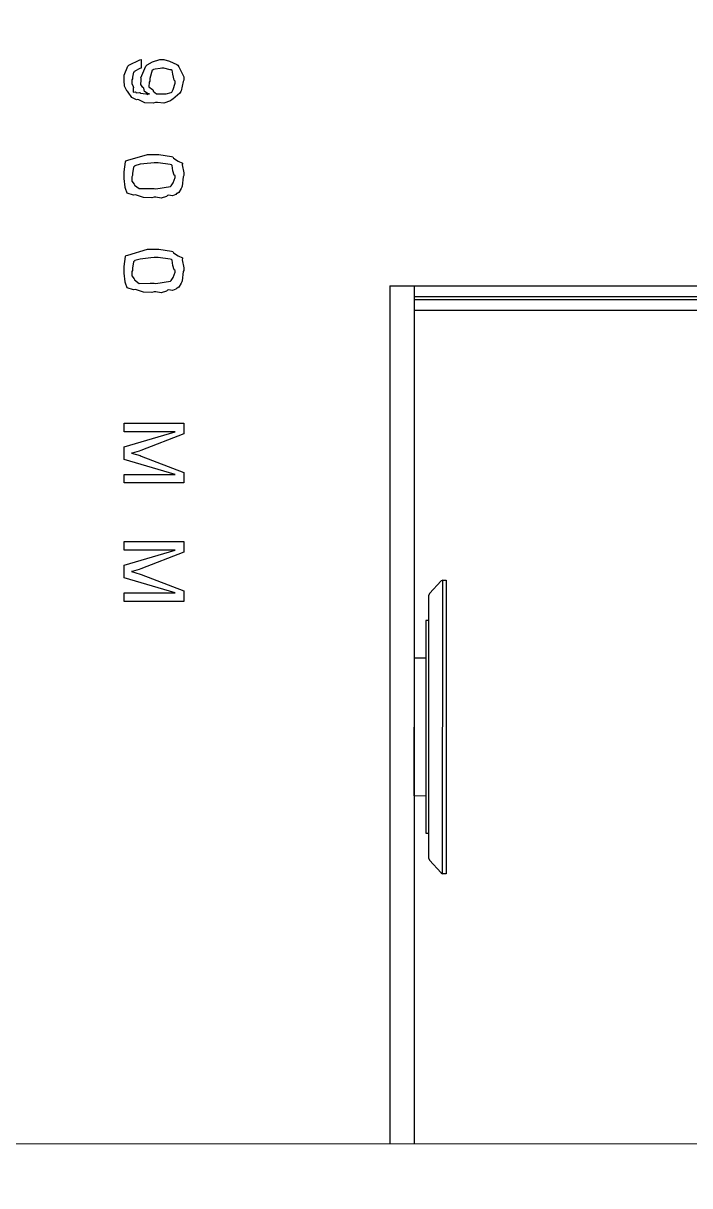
# Model space of a CAD drawing. Extents: x 0 to 23.4, y 0 to 16.5.
# Drawn here: x 2.132 to 2.847, y 3.895 to 5.142 of the extents above; entities that cross this region are included whole.
import ezdxf

# ---------------------------------------------------------------- set-up
doc = ezdxf.new("R2010")
doc.units = 0
doc.layers.get('0').update_dxf_attribs({"linetype": 'CONTINUOUS'})

msp = doc.modelspace()

# ---------------------------------------------------------------- linework, layer by layer
at = {"color": 0}
for points in [[(18.7013, 3.89535), (18.6972, 13.0263), (0.69781, 13.0186), (0.70171, 3.93983), (8.79883, 3.94336)], [(2.52496, 4.86029), (5.36654, 4.86057)], [(2.52496, 4.86029), (2.52496, 3.94065)], [(2.55122, 4.86046), (3.55735, 4.86051)], [(2.55122, 4.86046), (2.55122, 4.83421)], [(2.55122, 4.8604), (2.55122, 3.94065)], [(2.55122, 4.8489), (3.55735, 4.84896)], [(2.55122, 4.84576), (3.55735, 4.84581)], [(2.55122, 4.8341), (5.34033, 4.83431)], [(2.55122, 4.83421), (3.55735, 4.83425)], [(2.58171, 4.54492), (2.57997, 4.54411), (2.56749, 4.53049), (2.56685, 4.52869)], [(2.5816, 4.22999), (2.58171, 4.54492)], [(2.58171, 4.54492), (2.5855, 4.54492), (2.58539, 4.22999), (2.5816, 4.22999)], [(2.56674, 4.24625), (2.56685, 4.52869)], [(2.56674, 4.24625), (2.56739, 4.24447), (2.57986, 4.23079), (2.5816, 4.22999)]]:
    msp.add_lwpolyline(points, dxfattribs=at)
for points in [[(2.25814, 5.10303), (2.25814, 5.09392), (2.25694, 5.09337), (2.25151, 5.0905), (2.25119, 5.09), (2.25006, 5.08951), (2.24903, 5.08421), (2.24903, 5.08242), (2.24837, 5.08138), (2.24804, 5.07731), (2.24972, 5.07417), (2.24989, 5.07329), (2.24946, 5.07215), (2.24978, 5.06803), (2.25222, 5.06847), (2.2525, 5.06853), (2.25239, 5.06853), (2.25276, 5.06754), (2.25651, 5.06787), (2.25706, 5.06765), (2.25732, 5.06694), (2.26329, 5.06635), (2.26531, 5.06635), (2.26508, 5.06629), (2.26449, 5.06575), (2.26639, 5.06635), (2.26704, 5.06635), (2.26568, 5.0664), (2.26178, 5.06879), (2.26096, 5.0726), (2.26053, 5.07329), (2.2601, 5.07319), (2.25786, 5.07633), (2.25814, 5.08106), (2.25814, 5.08263), (2.25776, 5.0835), (2.26335, 5.09619), (2.26443, 5.09717), (2.2646, 5.0975), (2.27029, 5.10058), (2.2781, 5.10303), (2.28071, 5.10303), (2.28267, 5.10303), (2.28857, 5.10157), (2.29656, 5.09799), (2.29764, 5.09694), (2.2985, 5.09526), (2.30393, 5.08469), (2.30393, 5.08111), (2.30322, 5.07954), (2.30122, 5.06972), (2.30067, 5.06874), (2.29969, 5.06722), (2.29232, 5.06076), (2.29135, 5.06028), (2.28961, 5.05881), (2.28261, 5.05643), (2.27576, 5.05724), (2.27354, 5.05724), (2.27106, 5.05643), (2.26204, 5.05681), (2.25564, 5.05979), (2.25444, 5.06028), (2.25331, 5.05979), (2.24804, 5.06244), (2.24419, 5.06819), (2.2436, 5.06917), (2.24268, 5.0695), (2.24035, 5.07454), (2.2399, 5.08078), (2.2399, 5.08285), (2.2399, 5.08632), (2.24388, 5.09586), (2.24468, 5.09674), (2.24507, 5.097), (2.25667, 5.10286), (2.25814, 5.10303)], [(2.28093, 5.06635), (2.28093, 5.06635), (2.28504, 5.06619), (2.29047, 5.06782), (2.29112, 5.06808), (2.29112, 5.06808), (2.29264, 5.07096), (2.29482, 5.07764), (2.29482, 5.07981), (2.29368, 5.08117), (2.2921, 5.0874), (2.29135, 5.09164), (2.29069, 5.09196), (2.28928, 5.09207), (2.2825, 5.09392), (2.28028, 5.09392), (2.27854, 5.09358), (2.27339, 5.09293), (2.27149, 5.0925), (2.27094, 5.09218), (2.27007, 5.09164), (2.26747, 5.08296), (2.26747, 5.08003), (2.26665, 5.07904), (2.2666, 5.074), (2.27035, 5.0709), (2.27094, 5.07026), (2.27115, 5.06912), (2.27474, 5.06625), (2.27935, 5.06635), (2.28093, 5.06635)], [(2.27203, 5.00142), (2.27707, 5.00142), (2.29069, 4.99924), (2.29221, 4.99881), (2.29281, 4.99744), (2.29801, 4.99425), (2.3024, 4.99208), (2.30263, 4.99121), (2.30225, 4.99007), (2.30393, 4.9815), (2.30393, 4.97863), (2.30322, 4.97726), (2.30231, 4.96733), (2.30197, 4.96625), (2.30117, 4.96485), (2.29872, 4.9605), (2.29676, 4.95942), (2.29611, 4.95931), (2.29557, 4.95844), (2.29167, 4.95697), (2.28749, 4.95763), (2.28657, 4.95736), (2.28526, 4.95622), (2.27957, 4.95464), (2.27387, 4.95562), (2.27203, 4.95562), (2.26981, 4.95481), (2.26085, 4.95508), (2.25336, 4.95779), (2.25185, 4.95822), (2.24989, 4.95779), (2.24311, 4.95979), (2.24143, 4.96496), (2.24121, 4.96582), (2.24089, 4.96615), (2.2399, 4.97553), (2.2399, 4.97863), (2.2399, 4.98258), (2.24154, 4.99349), (2.24186, 4.99447), (2.24376, 4.99507), (2.26492, 5.00142), (2.27203, 5.00142)], [(2.27203, 4.99229), (2.26856, 4.99192), (2.257, 4.99078), (2.25157, 4.98904), (2.25119, 4.98839), (2.24989, 4.98768), (2.24903, 4.9809), (2.24903, 4.97863), (2.24832, 4.97743), (2.24837, 4.97265), (2.25082, 4.96951), (2.25119, 4.96886), (2.25097, 4.96837), (2.25612, 4.96468), (2.26801, 4.96474), (2.27203, 4.96474), (2.27399, 4.96436), (2.2895, 4.96712), (2.29025, 4.96756), (2.29025, 4.96756), (2.29254, 4.97081), (2.29482, 4.97667), (2.29482, 4.97863), (2.29372, 4.97917), (2.29215, 4.98389), (2.29156, 4.98936), (2.2909, 4.99035), (2.28922, 4.99046), (2.27632, 4.99229), (2.27203, 4.99229)], [(2.27203, 4.89985), (2.27707, 4.89985), (2.29069, 4.89768), (2.29221, 4.89725), (2.29281, 4.89589), (2.29801, 4.89268), (2.3024, 4.89051), (2.30263, 4.88965), (2.30225, 4.88851), (2.30393, 4.87993), (2.30393, 4.87706), (2.30322, 4.87571), (2.30231, 4.86578), (2.30197, 4.86469), (2.30117, 4.86328), (2.29872, 4.85894), (2.29676, 4.85786), (2.29611, 4.85775), (2.29557, 4.85688), (2.29167, 4.85542), (2.28749, 4.85607), (2.28657, 4.85579), (2.28526, 4.85465), (2.27957, 4.85308), (2.27387, 4.85406), (2.27203, 4.85406), (2.26981, 4.85325), (2.26085, 4.85351), (2.25336, 4.85622), (2.25185, 4.85667), (2.24989, 4.85622), (2.24311, 4.85824), (2.24143, 4.86339), (2.24121, 4.86426), (2.24089, 4.86458), (2.2399, 4.87397), (2.2399, 4.87706), (2.2399, 4.88103), (2.24154, 4.89193), (2.24186, 4.8929), (2.24376, 4.8935), (2.26492, 4.89985), (2.27203, 4.89985)], [(2.27203, 4.89074), (2.26856, 4.89035), (2.257, 4.88921), (2.25157, 4.88747), (2.25119, 4.88683), (2.24989, 4.88612), (2.24903, 4.87935), (2.24903, 4.87706), (2.24832, 4.87587), (2.24837, 4.8711), (2.25082, 4.86794), (2.25119, 4.86729), (2.25097, 4.86681), (2.25612, 4.86312), (2.26801, 4.86317), (2.27203, 4.86317), (2.27399, 4.86279), (2.2895, 4.86556), (2.29025, 4.866), (2.29025, 4.866), (2.29254, 4.86925), (2.29482, 4.87511), (2.29482, 4.87706), (2.29372, 4.87761), (2.29215, 4.88232), (2.29156, 4.88781), (2.2909, 4.88878), (2.28922, 4.88889), (2.27632, 4.89074), (2.27203, 4.89074)], [(2.2399, 4.71311), (2.30393, 4.71311), (2.30393, 4.70182), (2.25771, 4.68381), (2.25624, 4.68321), (2.24843, 4.68115), (2.24794, 4.68099), (2.24794, 4.68099), (2.25717, 4.67833), (2.25836, 4.67796), (2.30393, 4.66037), (2.30393, 4.64908), (2.2399, 4.64908), (2.2399, 4.65821), (2.29482, 4.65821), (2.2399, 4.67426), (2.2399, 4.68772), (2.29482, 4.704), (2.2399, 4.704), (2.2399, 4.71311)], [(2.2399, 4.5861), (2.30393, 4.5861), (2.30393, 4.57482), (2.25771, 4.55681), (2.25624, 4.55621), (2.24843, 4.55414), (2.24794, 4.55399), (2.24794, 4.55399), (2.25717, 4.55132), (2.25836, 4.55094), (2.30393, 4.53336), (2.30393, 4.52208), (2.2399, 4.52208), (2.2399, 4.53119), (2.29482, 4.53119), (2.2399, 4.54725), (2.2399, 4.56071), (2.29482, 4.57699), (2.2399, 4.57699), (2.2399, 4.5861)], [(2.56674, 4.27333), (2.56685, 4.50157), (2.56369, 4.50157), (2.56364, 4.27333), (2.56674, 4.27333)], [(2.55122, 4.31337), (2.55126, 4.46158), (2.56369, 4.46158), (2.56364, 4.31332), (2.55122, 4.31337)]]:
    msp.add_lwpolyline(points, close=True, dxfattribs=at)

doc.saveas('drawing.dxf')
